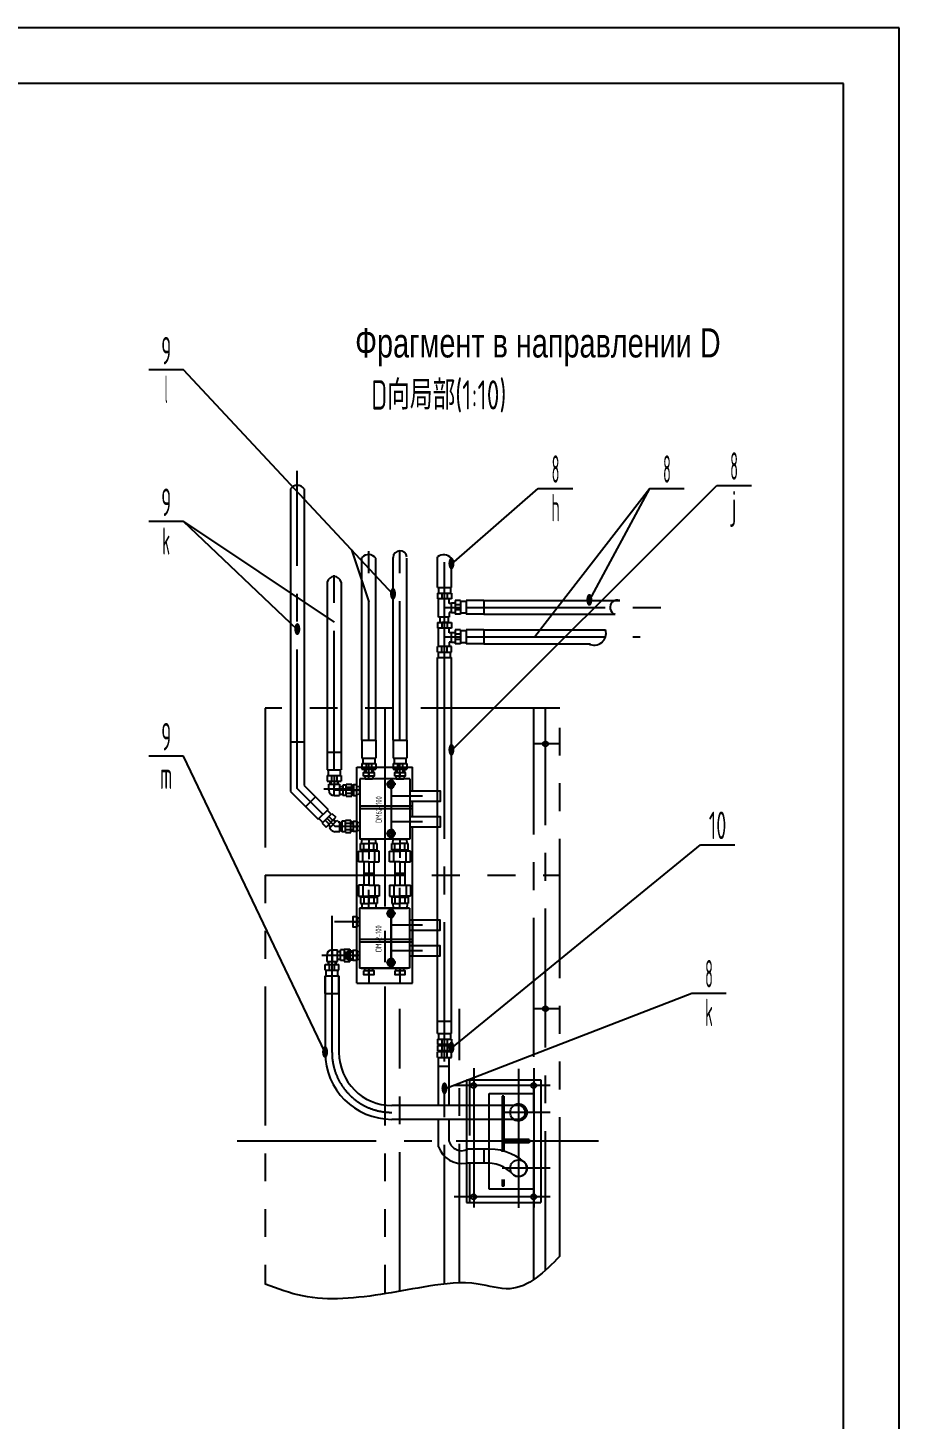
# Model space of a CAD drawing. Header units: millimetres. Extents: x -10 to 16810, y -10 to 11890.
# Drawn here: x 13666 to 16800, y 6879 to 11880 of the extents above; entities that cross this region are included whole.
import ezdxf
from ezdxf.enums import TextEntityAlignment as Align

# ---------------------------------------------------------------- set-up
doc = ezdxf.new("R2010")
doc.units = ezdxf.units.MM
doc.header["$LTSCALE"] = 400
for name, pattern in [('F', [0.75, 0.5, -0.25]), ('G', [2, 1.25, -0.25, 0.25, -0.25]), ('K', [2.5, 1.25, -0.25, 0.25, -0.25, 0.25, -0.25])]:
    doc.linetypes.add(name, pattern=pattern)
for name, color, linetype in [('01', 7, 'Continuous'), ('02', 1, 'Continuous'), ('04', 2, 'F'), ('05', 4, 'G'), ('07', 6, 'K'), ('11', 3, 'Continuous')]:
    doc.layers.add(name, color=color, linetype=linetype)
doc.styles.get("Standard").update_dxf_attribs({"font": 'isocp', "width": 0.707, "bigfont": 'intecad.shx'})

# ---------------------------------------------------------------- blocks, each defined once
blk = doc.blocks.new('*U27')
at = {"layer": '01'}
for p, q in [((0, 7.1), (-6.5, 3.4)), ((-6.5, 3.4), (-6.5, 0)), ((-6.5, -3.4), (-6.5, 0)), ((6.5, 3.4), (0, 7.1)), ((6.5, 0), (6.5, 3.4)), ((6.5, 0), (6.5, -3.4)), ((0, -7.1), (-6.5, -3.4)), ((6.5, -3.4), (0, -7.1))]:
    blk.add_line(p, q, dxfattribs=at)
at = {"layer": '05'}
for p, q in [((-8.2, 0), (9, 0)), ((0, 8.7), (0, -8.3))]:
    blk.add_line(p, q, dxfattribs=at)
blk = doc.blocks.new('*U28')
at = {"layer": '01'}
for p, q in [((0, 7.1), (-6.5, 3.4)), ((-6.5, 3.4), (-6.5, 0)), ((-6.5, -3.4), (-6.5, 0)), ((6.5, 3.4), (0, 7.1)), ((6.5, 0), (6.5, 3.4)), ((6.5, 0), (6.5, -3.4)), ((0, -7.1), (-6.5, -3.4)), ((6.5, -3.4), (0, -7.1))]:
    blk.add_line(p, q, dxfattribs=at)
at = {"layer": '05'}
for p, q in [((-8.2, 0), (9, 0)), ((0, 8.7), (0, -8.3))]:
    blk.add_line(p, q, dxfattribs=at)
blk = doc.blocks.new('*U80')
at = {"layer": '01'}
for points in [[(415, 292), (25, 292)], [(415, 5), (415, 292)]]:
    blk.add_lwpolyline(points, dxfattribs=at)
at = {"layer": '02'}
for points in [[(420, 297), (0, 297)], [(420, 0), (420, 297)]]:
    blk.add_lwpolyline(points, dxfattribs=at)

msp = doc.modelspace()

# ---------------------------------------------------------------- linework, layer by layer
for p, q in [((14876.2445, 9215.3665), (14876.2445, 9202.8778)), ((14908.2445, 9215.3665), (14908.2445, 9202.8778)), ((14988.2445, 9215.3665), (14988.2445, 9202.8778)), ((15020.2445, 9215.3665), (15020.2445, 9202.8778)), ((14831.2869, 9155.7012), (14836.7865, 9155.7012)), ((14842.4445, 9139.7012), (14815.1947, 9139.7012)), ((14831.2869, 9123.7012), (14836.7865, 9123.7012)), ((14842.4445, 9009.8266), (14815.1947, 9009.8266)), ((14827.9406, 9025.8266), (14836.7865, 9025.8266)), ((14827.9406, 8993.8266), (14836.7865, 8993.8266)), ((14910.2445, 8840.2197), (14874.2445, 8840.2197)), ((15022.2445, 8840.2197), (14986.2445, 8840.2197)), ((14841.8445, 8666.9433), (14814.5947, 8666.9433)), ((14806.1386, 8553.1578), (14806.1386, 8539.321)), ((14811.2857, 8557.0364), (14811.2857, 8535.4424)), ((14816.1017, 8562.2394), (14836.1865, 8562.2394)), ((14816.1017, 8562.2394), (14816.1017, 8530.2394)), ((14841.8445, 8546.2394), (14814.5947, 8546.2394)), ((14816.1017, 8530.2394), (14836.1865, 8530.2394))]:
    msp.add_line(p, q)
for points in [[(14873.2445, 9190.4247), (14873.2445, 9202.8778), (14911.2445, 9202.8778), (14911.2445, 9190.4247)], [(14873.2445, 9190.4247), (14873.2445, 9202.8778), (14911.2445, 9202.8778), (14911.2445, 9190.4247)], [(14985.2445, 9190.4247), (14985.2445, 9202.8778), (15023.2445, 9202.8778), (15023.2445, 9190.4247)], [(14985.2445, 9190.4247), (14985.2445, 9202.8778), (15023.2445, 9202.8778), (15023.2445, 9190.4247)], [(14849.2395, 9158.7012), (14836.7865, 9158.7012), (14836.7865, 9120.7012), (14849.2395, 9120.7012)], [(14849.2395, 8990.8266), (14836.7865, 8990.8266), (14836.7865, 9028.8266), (14849.2395, 9028.8266)], [(14848.6395, 8647.9433), (14836.1865, 8647.9433), (14836.1865, 8685.9433), (14848.6395, 8685.9433)], [(14848.6395, 8527.2394), (14836.1865, 8527.2394), (14836.1865, 8565.2394), (14848.6395, 8565.2394)], [(14873.2445, 8490.0147), (14873.2445, 8477.5617), (14911.2445, 8477.5617), (14911.2445, 8490.0147)], [(14873.2445, 8490.0147), (14873.2445, 8477.5617), (14911.2445, 8477.5617), (14911.2445, 8490.0147)], [(14985.2445, 8490.0147), (14985.2445, 8477.5617), (15023.2445, 8477.5617), (15023.2445, 8490.0147)], [(14985.2445, 8490.0147), (14985.2445, 8477.5617), (15023.2445, 8477.5617), (15023.2445, 8490.0147)]]:
    msp.add_lwpolyline(points, close=True)
at = {"layer": '01'}
for p, q in [((14609.9691, 10223.0346), (14609.9691, 9135.4427)), ((14659.9691, 10223.0346), (14659.9691, 9156.1534)), ((14867.2445, 9319.3665), (14867.2445, 9976.2267)), ((14917.2445, 9319.3665), (14917.2445, 9973.6458)), ((14979.2445, 9319.3665), (14979.2445, 9976.2267)), ((15029.2445, 9319.3665), (15029.2445, 9973.6458)), ((15139.2445, 9868.0791), (15139.2445, 9978.2867)), ((15189.2445, 9868.0791), (15189.2445, 9973.651)), ((14742.6869, 9888.0999), (14742.6869, 9212.7012)), ((14792.6869, 9888.0999), (14792.6869, 9212.7012)), ((15142.858, 9868.0791), (15142.858, 9848.0791)), ((15185.6311, 9868.0791), (15185.6311, 9848.0791)), ((15139.2445, 9848.0791), (15139.2445, 9828.0791)), ((15189.2445, 9828.0791), (15139.2445, 9828.0791)), ((15189.2445, 9828.0791), (15139.2445, 9828.0791)), ((15143.0364, 9762.2881), (15143.0364, 9828.0791)), ((15154.833, 9848.0791), (15154.833, 9828.0791)), ((15173.6561, 9848.0791), (15173.6561, 9828.0791)), ((15180.8387, 9811.3873), (15180.8387, 9828.0791)), ((15189.2445, 9811.3873), (15180.8387, 9811.3873)), ((15189.2445, 9848.0791), (15189.2445, 9828.0791)), ((15189.2445, 9776.7268), (15189.2445, 9812.872)), ((15189.2445, 9812.872), (15202.3499, 9812.872)), ((15222.3499, 9821.9105), (15202.3499, 9821.9105)), ((15222.3499, 9806.322), (15202.3499, 9806.322)), ((15242.3499, 9818.297), (15222.3499, 9818.297)), ((15306.3499, 9821.9105), (15242.3499, 9821.9105)), ((15306.3499, 9821.9105), (15306.3499, 9771.9105)), ((15306.3499, 9821.9105), (15795.172, 9821.9105)), ((15180.8387, 9762.2881), (15143.0364, 9762.2881)), ((15147.7621, 9762.2881), (15147.7621, 9742.2881)), ((15164.2445, 9796.9105), (15218.2445, 9796.9105)), ((15177.395, 9762.2881), (15177.395, 9742.2881)), ((15189.2445, 9778.1491), (15180.8387, 9778.1491)), ((15180.8387, 9778.1491), (15180.8387, 9762.2881)), ((15202.3499, 9776.7268), (15189.2445, 9776.7268)), ((15222.3499, 9787.4989), (15202.3499, 9787.4989)), ((15222.3499, 9771.9105), (15202.3499, 9771.9105)), ((15242.3499, 9775.5239), (15222.3499, 9775.5239)), ((15306.3499, 9771.9105), (15242.3499, 9771.9105)), ((15306.3499, 9771.9105), (15777.9929, 9771.9105)), ((15139.2445, 9742.2881), (15139.2445, 9722.2881)), ((15189.2445, 9722.2881), (15139.2445, 9722.2881)), ((15143.0364, 9656.497), (15143.0364, 9722.2881)), ((15154.833, 9742.2881), (15154.833, 9722.2881)), ((15173.6561, 9742.2881), (15154.833, 9742.2881)), ((15173.6561, 9742.2881), (15173.6561, 9722.2881)), ((15180.8387, 9705.5963), (15180.8387, 9722.2881)), ((15189.2445, 9705.5963), (15180.8387, 9705.5963)), ((15189.2445, 9742.2881), (15189.2445, 9722.2881)), ((15189.2445, 9670.9357), (15189.2445, 9707.081)), ((15189.2445, 9707.081), (15202.3499, 9707.081)), ((15222.3499, 9716.1194), (15202.3499, 9716.1194)), ((15242.3499, 9712.5059), (15222.3499, 9712.5059)), ((15306.3499, 9716.1194), (15242.3499, 9716.1194)), ((15306.3499, 9716.1194), (15306.3499, 9666.1194)), ((15306.3499, 9716.1194), (15743.6348, 9716.1194)), ((15139.2445, 9636.497), (15139.2445, 9656.497)), ((15189.2445, 9656.497), (15139.2445, 9656.497)), ((15154.833, 9636.497), (15154.833, 9656.497)), ((15164.2445, 9691.1194), (15218.2445, 9691.1194)), ((15173.6561, 9636.497), (15173.6561, 9656.497)), ((15189.2445, 9672.358), (15180.8387, 9672.358)), ((15180.8387, 9672.358), (15180.8387, 9656.497)), ((15202.3499, 9670.9357), (15189.2445, 9670.9357)), ((15189.2445, 9636.497), (15189.2445, 9656.497)), ((15222.3499, 9700.531), (15202.3499, 9700.531)), ((15222.3499, 9681.7079), (15202.3499, 9681.7079)), ((15222.3499, 9666.1194), (15202.3499, 9666.1194)), ((15242.3499, 9669.7329), (15222.3499, 9669.7329)), ((15306.3499, 9666.1194), (15242.3499, 9666.1194)), ((15306.3499, 9666.1194), (15689.2344, 9666.1194)), ((15139.2445, 9459.8795), (15139.2445, 9616.497)), ((15142.858, 9616.497), (15142.858, 9636.497)), ((15185.6311, 9616.497), (15185.6311, 9636.497)), ((15189.2445, 9459.8795), (15189.2445, 9616.497)), ((15139.2445, 8265.4469), (15139.2445, 9459.8795)), ((15189.2445, 8265.4469), (15189.2445, 9459.8795)), ((14659.9691, 9312.2879), (14609.9691, 9312.2879)), ((14867.2445, 9319.3665), (14867.2445, 9255.3665)), ((14867.2445, 9319.3665), (14917.2445, 9319.3665)), ((14917.2445, 9319.3665), (14917.2445, 9255.3665)), ((14979.2445, 9319.3665), (14979.2445, 9255.3665)), ((14979.2445, 9319.3665), (15029.2445, 9319.3665)), ((15029.2445, 9319.3665), (15029.2445, 9255.3665)), ((14742.6869, 9276.7012), (14792.6869, 9276.7012)), ((14870.858, 9255.3665), (14870.858, 9235.3665)), ((14913.6311, 9255.3665), (14913.6311, 9235.3665)), ((14982.858, 9255.3665), (14982.858, 9235.3665)), ((15025.6311, 9255.3665), (15025.6311, 9235.3665)), ((14746.3003, 9212.7012), (14746.3003, 9192.7012)), ((14789.0734, 9212.7012), (14789.0734, 9192.7012)), ((14849.4445, 8446.2197), (14849.4445, 9222.2197)), ((14849.4445, 9222.2197), (15049.4445, 9222.2197)), ((14867.2445, 9235.3665), (14867.2445, 9215.3665)), ((14882.833, 9235.3665), (14882.833, 9215.3665)), ((14892.2445, 9202.8778), (14892.2445, 9190.4247)), ((14892.2445, 9202.8778), (14892.2445, 9190.4247)), ((14901.6561, 9235.3665), (14901.6561, 9215.3665)), ((14917.2445, 9235.3665), (14917.2445, 9215.3665)), ((14979.2445, 9235.3665), (14979.2445, 9215.3665)), ((14994.833, 9235.3665), (14994.833, 9215.3665)), ((15004.2445, 9202.8778), (15004.2445, 9190.4247)), ((15004.2445, 9202.8778), (15004.2445, 9190.4247)), ((15013.6561, 9235.3665), (15013.6561, 9215.3665)), ((15029.2445, 9235.3665), (15029.2445, 9215.3665)), ((15049.4445, 9136.2982), (15049.4445, 9222.2197)), ((14659.9691, 9156.1534), (14745.4847, 9070.6378)), ((14742.6869, 9192.7012), (14742.6869, 9172.7012)), ((14748.4388, 9139.7012), (14748.4388, 9161.7012)), ((14748.4388, 9161.7012), (14786.9349, 9161.7012)), ((14753.6869, 9161.7012), (14753.6869, 9172.7012)), ((14753.6869, 9161.7012), (14753.6869, 9172.7012)), ((14758.2753, 9192.7012), (14758.2753, 9172.7012)), ((14777.0984, 9192.7012), (14777.0984, 9172.7012)), ((14781.6869, 9161.7012), (14781.6869, 9172.7012)), ((14781.6869, 9161.7012), (14781.6869, 9172.7012)), ((14786.9349, 9161.7012), (14786.9349, 9120.4532)), ((14786.9349, 9153.3117), (14798.2299, 9153.3117)), ((14792.6869, 9192.7012), (14792.6869, 9172.7012)), ((14798.2299, 9157.7777), (14798.2299, 9120.4532)), ((14811.2869, 9157.7777), (14798.2299, 9157.7777)), ((14849.2395, 9154.6943), (14859.4445, 9153.1757)), ((14859.4445, 9180.2197), (14859.4445, 8964.2197)), ((15039.4445, 9180.2197), (14859.4445, 9180.2197)), ((14859.4445, 9153.1757), (14859.4445, 9126.2268)), ((14859.4445, 9126.2268), (14859.4445, 9153.1757)), ((14877.2515, 9190.4247), (14878.7701, 9180.2197)), ((14877.2515, 9190.4247), (14878.7701, 9180.2197)), ((14878.7701, 9180.2197), (14905.719, 9180.2197)), ((14878.7701, 9180.2197), (14905.719, 9180.2197)), ((14907.2376, 9190.4247), (14905.719, 9180.2197)), ((14907.2376, 9190.4247), (14905.719, 9180.2197)), ((14989.2515, 9190.4247), (14990.7701, 9180.2197)), ((14989.2515, 9190.4247), (14990.7701, 9180.2197)), ((14990.7701, 9180.2197), (15017.719, 9180.2197)), ((14990.7701, 9180.2197), (15017.719, 9180.2197)), ((15019.2376, 9190.4247), (15017.719, 9180.2197)), ((15019.2376, 9190.4247), (15017.719, 9180.2197)), ((15039.4445, 9180.2197), (15039.4445, 8964.2197)), ((14609.9691, 9135.4427), (14710.1294, 9035.2825)), ((14664.8745, 9080.5373), (14700.2299, 9115.8927)), ((14767.6869, 9120.4532), (14786.9349, 9120.4532)), ((14859.4445, 9139.7012), (14769.3667, 9139.7012)), ((14786.9349, 9126.0908), (14798.2299, 9126.0908)), ((14811.2869, 9120.4532), (14798.2299, 9120.4532)), ((14836.7865, 9139.7012), (14849.2395, 9139.7012)), ((14849.2395, 9124.7082), (14859.4445, 9126.2268)), ((14742.9296, 9068.0827), (14757.0717, 9053.9406)), ((14759.6268, 9056.4957), (14773.769, 9042.3536)), ((15049.4445, 9044.2982), (15049.4445, 9100.1413)), ((14712.6845, 9037.8376), (14726.8266, 9023.6955)), ((14724.2715, 9021.1403), (14738.4136, 9006.9982)), ((14735.2942, 9032.1631), (14749.4364, 9018.0209)), ((14741.2421, 9039.5251), (14770.9406, 9009.8266)), ((14753.97, 9006.9982), (14746.1918, 9014.7764)), ((14753.97, 9006.9982), (14746.1918, 9014.7764)), ((14748.6041, 9045.473), (14762.7463, 9031.3308)), ((14750.2591, 9003.2873), (14777.4799, 9030.5081)), ((14757.3301, 8996.2162), (14750.2591, 9003.2873)), ((14773.769, 9026.7972), (14765.9908, 9034.5754)), ((14773.769, 9026.7972), (14765.9908, 9034.5754)), ((14859.4445, 9009.8266), (14769.3667, 9009.8266)), ((14779.5992, 9028.3888), (14777.4799, 9030.5081)), ((14787.5005, 9025.4599), (14786.6703, 9025.4599)), ((14787.5005, 8990.5786), (14787.5005, 9025.4599)), ((14787.5005, 9023.4371), (14794.8836, 9023.4371)), ((14789.7173, 8996.2162), (14789.7173, 9023.4371)), ((14794.8836, 9027.9031), (14794.8836, 8990.5786)), ((14807.9406, 9027.9031), (14794.8836, 9027.9031)), ((14836.7865, 9009.8266), (14849.2395, 9009.8266)), ((14849.2395, 9024.8197), (14859.4445, 9023.3011)), ((14859.4445, 8996.3522), (14859.4445, 9023.3011)), ((15049.4445, 8446.2197), (15049.4445, 9008.1413)), ((14787.5005, 8990.5786), (14770.9406, 8990.5786)), ((14787.5005, 8996.2162), (14794.8836, 8996.2162)), ((14807.9406, 8990.5786), (14794.8836, 8990.5786)), ((14849.2395, 8994.8336), (14859.4445, 8996.3522)), ((15039.4445, 8964.2197), (14859.4445, 8964.2197)), ((14866.3318, 8948.2197), (14867.913, 8964.2197)), ((14867.913, 8964.2197), (14916.5761, 8964.2197)), ((14892.2445, 8964.2197), (14892.2445, 8907.5561)), ((14892.2445, 8964.2197), (14892.2445, 8891.6635)), ((14918.1573, 8948.2197), (14916.5761, 8964.2197)), ((14978.3318, 8948.2197), (14979.913, 8964.2197)), ((14979.913, 8964.2197), (15028.5761, 8964.2197)), ((15004.2445, 8964.2197), (15004.2445, 8896.2088)), ((15004.2445, 8964.2197), (15004.2445, 8921.5708)), ((15030.1573, 8948.2197), (15028.5761, 8964.2197)), ((14854.9545, 8921.1751), (14892.2445, 8921.1751)), ((14854.9545, 8882.2197), (14854.9545, 8921.1751)), ((14862.6845, 8925.3738), (14862.6845, 8948.2197)), ((14862.6845, 8948.2197), (14892.2445, 8948.2197)), ((14892.2445, 8925.3738), (14862.6845, 8925.3738)), ((14865.3599, 8925.3738), (14865.3599, 8921.1751)), ((14870.2445, 8882.2197), (14870.2445, 8921.1751)), ((14874.2445, 8925.3738), (14874.2445, 8948.2197)), ((14921.8045, 8948.2197), (14892.2445, 8948.2197)), ((14892.2445, 8925.3738), (14921.8045, 8925.3738)), ((14929.5345, 8921.1751), (14892.2445, 8921.1751)), ((14910.2445, 8925.3738), (14910.2445, 8948.2197)), ((14914.2445, 8882.2197), (14914.2445, 8921.1751)), ((14918.3958, 8925.3738), (14918.3958, 8921.1751)), ((14921.8045, 8925.3738), (14921.8045, 8948.2197)), ((14929.5345, 8882.2197), (14929.5345, 8921.1751)), ((14966.9545, 8921.1751), (15004.2445, 8921.1751)), ((14966.9545, 8882.2197), (14966.9545, 8921.1751)), ((14974.6845, 8948.2197), (15004.2445, 8948.2197)), ((14974.6845, 8925.3738), (14974.6845, 8948.2197)), ((15004.2445, 8925.3738), (14974.6845, 8925.3738)), ((14977.3599, 8925.3738), (14977.3599, 8921.1751)), ((14982.2445, 8882.2197), (14982.2445, 8921.1751)), ((14986.2445, 8925.3738), (14986.2445, 8948.2197)), ((15033.8045, 8948.2197), (15004.2445, 8948.2197)), ((15004.2445, 8925.3738), (15033.8045, 8925.3738)), ((15041.5345, 8921.1751), (15004.2445, 8921.1751)), ((15022.2445, 8925.3738), (15022.2445, 8948.2197)), ((15026.2445, 8882.2197), (15026.2445, 8921.1751)), ((15030.3958, 8925.3738), (15030.3958, 8921.1751)), ((15033.8045, 8925.3738), (15033.8045, 8948.2197)), ((15041.5345, 8882.2197), (15041.5345, 8921.1751)), ((14892.2445, 8882.2197), (14854.9545, 8882.2197)), ((14874.2445, 8882.2197), (14874.2445, 8798.2197)), ((14892.2445, 8882.2197), (14929.5345, 8882.2197)), ((14910.2445, 8882.2197), (14910.2445, 8798.2197)), ((15004.2445, 8882.2197), (14966.9545, 8882.2197)), ((14986.2445, 8882.2197), (14986.2445, 8798.2197)), ((15004.2445, 8882.2197), (15041.5345, 8882.2197)), ((15022.2445, 8882.2197), (15022.2445, 8798.2197)), ((14892.2445, 8798.2197), (14854.9545, 8798.2197)), ((14854.9545, 8798.2197), (14854.9545, 8759.2644)), ((14854.9545, 8759.2644), (14892.2445, 8759.2644)), ((14862.6845, 8755.0657), (14862.6845, 8732.2197)), ((14892.2445, 8755.0657), (14862.6845, 8755.0657)), ((14865.3599, 8755.0657), (14865.3599, 8759.2644)), ((14870.2445, 8798.2197), (14870.2445, 8759.2644)), ((14874.2445, 8755.0657), (14874.2445, 8732.2197)), ((14891.6445, 8716.2197), (14891.6445, 8782.2007)), ((14892.2445, 8798.2197), (14929.5345, 8798.2197)), ((14892.2445, 8716.2197), (14892.2445, 8772.8834)), ((14929.5345, 8759.2644), (14892.2445, 8759.2644)), ((14892.2445, 8755.0657), (14921.8045, 8755.0657)), ((14910.2445, 8755.0657), (14910.2445, 8732.2197)), ((14914.2445, 8798.2197), (14914.2445, 8759.2644)), ((14918.3958, 8755.0657), (14918.3958, 8759.2644)), ((14921.8045, 8755.0657), (14921.8045, 8732.2197)), ((14929.5345, 8798.2197), (14929.5345, 8759.2644)), ((14966.9545, 8798.2197), (15041.5345, 8798.2197)), ((14966.9545, 8798.2197), (14966.9545, 8759.2644)), ((14966.9545, 8759.2644), (15004.2445, 8759.2644)), ((15004.2445, 8755.0657), (14974.6845, 8755.0657)), ((14974.6845, 8755.0657), (14974.6845, 8732.2197)), ((14977.3599, 8755.0657), (14977.3599, 8759.2644)), ((14982.2445, 8798.2197), (14982.2445, 8759.2644)), ((14986.2445, 8755.0657), (14986.2445, 8732.2197)), ((15003.6445, 8716.2197), (15003.6445, 8789.0187)), ((15041.5345, 8759.2644), (15004.2445, 8759.2644)), ((15004.2445, 8755.0657), (15033.8045, 8755.0657)), ((15022.2445, 8755.0657), (15022.2445, 8732.2197)), ((15026.2445, 8798.2197), (15026.2445, 8759.2644)), ((15030.3958, 8755.0657), (15030.3958, 8759.2644)), ((15033.8045, 8755.0657), (15033.8045, 8732.2197)), ((15041.5345, 8798.2197), (15041.5345, 8759.2644)), ((14858.8445, 8716.2197), (14858.8445, 8500.2197)), ((15038.8445, 8716.2197), (14858.8445, 8716.2197)), ((14862.6845, 8732.2197), (14892.2445, 8732.2197)), ((14865.8445, 8716.2197), (15031.8445, 8716.2197)), ((14866.3318, 8732.2197), (14867.913, 8716.2197)), ((14867.913, 8716.2197), (14916.5761, 8716.2197)), ((14921.8045, 8732.2197), (14892.2445, 8732.2197)), ((14918.1573, 8732.2197), (14916.5761, 8716.2197)), ((14974.6845, 8732.2197), (15004.2445, 8732.2197)), ((14978.3318, 8732.2197), (14979.913, 8716.2197)), ((14979.913, 8716.2197), (15028.5761, 8716.2197)), ((15033.8045, 8732.2197), (15004.2445, 8732.2197)), ((15030.1573, 8732.2197), (15028.5761, 8716.2197)), ((15038.8445, 8716.2197), (15038.8445, 8500.2197)), ((14858.8445, 8666.9433), (14768.7667, 8666.9433)), ((14836.1865, 8666.9433), (14848.6395, 8666.9433)), ((14848.6395, 8681.9363), (14858.8445, 8680.4177)), ((14848.6395, 8651.9502), (14858.8445, 8653.4688)), ((14858.8445, 8653.4688), (14858.8445, 8680.4177)), ((15049.4445, 8672.2982), (15049.4445, 8544.1413)), ((15049.4445, 8580.2982), (15049.4445, 8636.1413)), ((14759.8057, 8565.4874), (14779.0537, 8565.4874)), ((14779.0537, 8524.2394), (14779.0537, 8565.4874)), ((14779.0537, 8559.8498), (14790.3488, 8559.8498)), ((14803.4057, 8565.4874), (14790.3488, 8565.4874)), ((14790.3488, 8528.1629), (14790.3488, 8565.4874)), ((14811.2857, 8557.0364), (14806.1386, 8553.1578)), ((14848.6395, 8561.2324), (14858.8445, 8559.7139)), ((14858.8445, 8532.7649), (14858.8445, 8559.7139)), ((14734.8057, 8493.1597), (14734.8057, 8513.1597)), ((14740.5576, 8546.2394), (14740.5576, 8524.2394)), ((14740.5576, 8524.2394), (14779.0537, 8524.2394)), ((14745.8057, 8524.2394), (14745.8057, 8513.1597)), ((14745.8057, 8524.2394), (14745.8057, 8513.1597)), ((14750.3941, 8493.1597), (14750.3941, 8513.1597)), ((14858.8445, 8546.2394), (14768.7667, 8546.2394)), ((14769.2172, 8493.1597), (14769.2172, 8513.1597)), ((14773.8057, 8524.2394), (14773.8057, 8513.1597)), ((14773.8057, 8524.2394), (14773.8057, 8513.1597)), ((14779.0537, 8532.629), (14790.3488, 8532.629)), ((14784.8057, 8493.1597), (14784.8057, 8513.1597)), ((14803.4057, 8528.1629), (14790.3488, 8528.1629)), ((14811.2857, 8535.4424), (14806.1386, 8539.321)), ((14836.1865, 8546.2394), (14848.6395, 8546.2394)), ((14848.6395, 8531.2463), (14858.8445, 8532.7649)), ((14734.8057, 8409.1597), (14734.8057, 8473.1597)), ((14734.8057, 8473.1597), (14734.8057, 8196.7778)), ((14738.4192, 8473.1597), (14738.4192, 8493.1597)), ((14781.1922, 8473.1597), (14781.1922, 8493.1597)), ((14784.8057, 8409.1597), (14784.8057, 8473.1597)), ((14784.8057, 8473.1597), (14784.8057, 8196.7778)), ((15038.8445, 8500.2197), (14858.8445, 8500.2197)), ((15031.2445, 8500.2197), (14865.2445, 8500.2197)), ((14865.2445, 8500.2197), (15031.2445, 8500.2197)), ((14877.2515, 8490.0147), (14878.7701, 8500.2197)), ((14877.2515, 8490.0147), (14878.7701, 8500.2197)), ((14878.7701, 8500.2197), (14905.719, 8500.2197)), ((14878.7701, 8500.2197), (14905.719, 8500.2197)), ((14892.2445, 8477.5617), (14892.2445, 8490.0147)), ((14892.2445, 8477.5617), (14892.2445, 8490.0147)), ((14907.2376, 8490.0147), (14905.719, 8500.2197)), ((14907.2376, 8490.0147), (14905.719, 8500.2197)), ((14989.2515, 8490.0147), (14990.7701, 8500.2197)), ((14989.2515, 8490.0147), (14990.7701, 8500.2197)), ((14990.7701, 8500.2197), (15017.719, 8500.2197)), ((14990.7701, 8500.2197), (15017.719, 8500.2197)), ((15004.2445, 8477.5617), (15004.2445, 8490.0147)), ((15004.2445, 8477.5617), (15004.2445, 8490.0147)), ((15019.2376, 8490.0147), (15017.719, 8500.2197)), ((15019.2376, 8490.0147), (15017.719, 8500.2197)), ((14734.8057, 8409.1597), (14784.8057, 8409.1597)), ((14849.4445, 8446.2197), (15049.4445, 8446.2197)), ((15189.2445, 8308.9072), (15139.2445, 8308.9072)), ((15142.858, 8265.4469), (15142.858, 8245.4469)), ((15185.6311, 8265.4469), (15185.6311, 8245.4469)), ((15139.2445, 8245.4469), (15139.2445, 8225.4469)), ((15189.2445, 8225.4469), (15139.2445, 8225.4469)), ((15139.2445, 8222.6352), (15139.2445, 8202.6352)), ((15189.2445, 8202.6352), (15139.2445, 8202.6352)), ((15143.0364, 8222.6352), (15143.0364, 8225.4469)), ((15143.0364, 8199.4784), (15143.0364, 8202.2901)), ((15154.833, 8245.4469), (15154.833, 8225.4469)), ((15154.833, 8222.6352), (15154.833, 8202.6352)), ((15173.6561, 8245.4469), (15173.6561, 8225.4469)), ((15173.6561, 8222.6352), (15173.6561, 8202.6352)), ((15180.8387, 8222.6352), (15180.8387, 8225.4469)), ((15180.8387, 8199.4784), (15180.8387, 8202.2901)), ((15189.2445, 8245.4469), (15189.2445, 8225.4469)), ((15189.2445, 8222.6352), (15189.2445, 8202.6352)), ((15139.2445, 8179.4784), (15139.2445, 8199.4784)), ((15189.2445, 8199.4784), (15139.2445, 8199.4784)), ((15142.858, 8159.4784), (15142.858, 8179.4784)), ((15143.0364, 8006.7778), (15143.0364, 8179.4784)), ((15154.833, 8179.4784), (15154.833, 8199.4784)), ((15173.6561, 8179.4784), (15173.6561, 8199.4784)), ((15180.8387, 8006.7778), (15180.8387, 8179.4784)), ((15189.2445, 8179.4784), (15189.2445, 8199.4784)), ((15180.8387, 8146.1381), (15143.0364, 8146.1381)), ((15243.4445, 8098.2197), (15243.4445, 7658.2197)), ((15243.4445, 8098.2197), (15511.4445, 8098.2197)), ((15511.4445, 8098.2197), (15511.4445, 7658.2197)), ((15430.8658, 8006.7778), (14974.8057, 8006.7778)), ((15430.8658, 7956.7778), (14974.8057, 7956.7778)), ((15143.0364, 7858.158), (15143.0364, 7956.7778)), ((15180.8387, 7878.3865), (15180.8387, 7956.7778)), ((15306.3499, 7849.2861), (15242.3499, 7849.2861)), ((15306.3499, 7849.2861), (15306.3499, 7799.2861)), ((15306.3499, 7799.2861), (15242.3499, 7799.2861)), ((15243.4445, 7658.2197), (15511.4445, 7658.2197))]:
    msp.add_line(p, q, dxfattribs=at)
at = {"layer": '01', "color": 7, "linetype": 'Continuous'}
for p, q in [((15139.2445, 9868.0791), (15189.2445, 9868.0791)), ((15139.2445, 9848.0791), (15189.2445, 9848.0791)), ((15202.3499, 9821.9105), (15202.3499, 9771.9105)), ((15222.3499, 9821.9105), (15222.3499, 9771.9105)), ((15242.3499, 9821.9105), (15242.3499, 9771.9105)), ((15139.2445, 9742.2881), (15189.2445, 9742.2881)), ((15202.3499, 9716.1194), (15202.3499, 9666.1194)), ((15222.3499, 9716.1194), (15222.3499, 9666.1194)), ((15242.3499, 9716.1194), (15242.3499, 9666.1194)), ((15139.2445, 9636.497), (15189.2445, 9636.497)), ((15139.2445, 9616.497), (15189.2445, 9616.497)), ((14867.2445, 9255.3665), (14917.2445, 9255.3665)), ((14979.2445, 9255.3665), (15029.2445, 9255.3665)), ((14742.6869, 9212.7012), (14792.6869, 9212.7012)), ((14867.2445, 9235.3665), (14917.2445, 9235.3665)), ((14867.2445, 9215.3665), (14917.2445, 9215.3665)), ((14979.2445, 9235.3665), (15029.2445, 9235.3665)), ((14979.2445, 9215.3665), (15029.2445, 9215.3665)), ((14742.6869, 9192.7012), (14792.6869, 9192.7012)), ((14742.6869, 9172.7012), (14792.6869, 9172.7012)), ((14811.2869, 9117.7619), (14811.2869, 9161.6405)), ((14811.2869, 9161.6405), (14831.2869, 9161.6405)), ((14831.2869, 9117.7619), (14831.2869, 9161.6405)), ((14811.2869, 9150.6709), (14831.2869, 9150.6709)), ((14811.2869, 9128.7316), (14831.2869, 9128.7316)), ((14811.2869, 9117.7619), (14831.2869, 9117.7619)), ((14710.1294, 9035.2825), (14745.4847, 9070.6378)), ((14724.2715, 9021.1403), (14759.6268, 9056.4957)), ((14738.4136, 9006.9982), (14773.769, 9042.3536)), ((14807.9406, 8987.8873), (14807.9406, 9031.7659)), ((14807.9406, 9031.7659), (14827.9406, 9031.7659)), ((14807.9406, 9020.7963), (14827.9406, 9020.7963)), ((14827.9406, 8987.8873), (14827.9406, 9031.7659)), ((14807.9406, 8998.857), (14827.9406, 8998.857)), ((14807.9406, 8987.8873), (14827.9406, 8987.8873)), ((14803.4057, 8568.1787), (14803.4057, 8524.3001)), ((14803.4057, 8568.1787), (14823.4057, 8568.1787)), ((14803.4057, 8557.209), (14823.4057, 8557.209)), ((14811.2857, 8557.0364), (14816.1017, 8557.0364)), ((14811.2857, 8557.0364), (14816.1017, 8557.0364)), ((14823.4057, 8568.1787), (14823.4057, 8524.3001)), ((14734.8057, 8513.1597), (14784.8057, 8513.1597)), ((14803.4057, 8535.2697), (14823.4057, 8535.2697)), ((14803.4057, 8524.3001), (14823.4057, 8524.3001)), ((14811.2857, 8535.4424), (14816.1017, 8535.4424)), ((14734.8057, 8493.1597), (14784.8057, 8493.1597)), ((14734.8057, 8473.1597), (14784.8057, 8473.1597)), ((15139.2445, 8265.4469), (15189.2445, 8265.4469)), ((15139.2445, 8245.4469), (15189.2445, 8245.4469)), ((15139.2445, 8222.6352), (15189.2445, 8222.6352)), ((15139.2445, 8179.4784), (15189.2445, 8179.4784))]:
    msp.add_line(p, q, dxfattribs=at)
at = {"layer": '01'}
for points in [[(15039.4445, 9136.2982), (15039.4445, 9100.1413), (15149.4445, 9100.1413), (15149.4445, 9136.2982)], [(15039.4445, 9044.2982), (15039.4445, 9008.1413), (15149.4445, 9008.1413), (15149.4445, 9044.2982)], [(15038.8445, 8672.2982), (15038.8445, 8636.1413), (15148.8445, 8636.1413), (15148.8445, 8672.2982)], [(15038.8445, 8580.2982), (15038.8445, 8544.1413), (15148.8445, 8544.1413), (15148.8445, 8580.2982)]]:
    msp.add_lwpolyline(points, close=True, dxfattribs=at)
for centre, radius in [((14972.2445, 9160.2197), 8.6), ((14972.2445, 9160.2197), 8.6), ((14972.2445, 8984.2197), 8.6), ((14972.6091, 8983.4955), 8.6), ((14972.6091, 8983.4955), 8.6), ((14971.6445, 8696.2197), 8.6), ((14972.2445, 8696.2197), 8.6), ((14972.2445, 8696.2197), 8.6), ((14971.6445, 8520.2197), 8.6), ((14972.2445, 8520.2197), 8.6), ((14972.6091, 8519.4955), 8.6), ((14972.6091, 8519.4955), 8.6), ((15269.4445, 8078.2197), 9), ((15485.4445, 8078.2197), 9), ((15430.8658, 7981.7778), 30), ((15430.8658, 7781.2197), 30), ((15269.4445, 7678.2197), 9), ((15485.4445, 7678.2197), 9)]:
    msp.add_circle(centre, radius, dxfattribs=at)
for centre, radius, start, end in [((14767.6869, 9139.7012), 19.248, 180, 270), ((14786.6703, 9035.4599), 10, 225, 270), ((14770.9406, 9009.8266), 19.248, 225, 270), ((14759.8057, 8546.2394), 19.248, 90, 180), ((14974.8057, 8196.7778), 240, 180, 270), ((14974.8057, 8196.7778), 190, 180, 270), ((15430.8658, 7981.7778), 30, 236.4426902, 123.5573098), ((15430.8658, 7981.7778), 25, 270, 90), ((15227.1924, 7886.9202), 88.9353, 198.8690108, 279.8130314), ((15225.6319, 7890.4169), 46.3806, 195.0334858, 297.5249055), ((15324.1757, 7655.3498), 194.7538, 48.4810608, 95.2516086), ((15430.8658, 7781.2197), 30, 216.3316652, 57.7484557), ((15316.0057, 7667.9204), 131.7201, 42.7292806, 94.2038492)]:
    msp.add_arc(centre, radius, start, end, dxfattribs=at)
at = {"layer": '02'}
for p, q in [((14225.2594, 10650.2692), (14101.2594, 10650.2692)), ((14979.2445, 9843.6293), (14225.2594, 10650.2692)), ((15189.2445, 9282.9723), (16144.1601, 10235.2359)), ((15189.2445, 9952.5796), (15501.876, 10224.5691)), ((15902.5299, 10224.5691), (15489.116, 9691.1194)), ((15501.876, 10224.5691), (15625.876, 10224.5691)), ((15685.4898, 9821.9105), (15902.5299, 10224.5691)), ((15902.5299, 10224.5691), (16026.5299, 10224.5691)), ((16144.1601, 10235.2359), (16268.1601, 10235.2359)), ((14225.2594, 10105.2264), (14101.2594, 10105.2264)), ((14634.9691, 9716.8971), (14225.2594, 10105.2264)), ((14225.2594, 10105.2264), (14767.6869, 9743.8262)), ((14829.4059, 10003.9319), (14892.2445, 9817.4209)), ((14225.2594, 9262.5963), (14101.2594, 9262.5963)), ((14734.8057, 8196.7778), (14225.2594, 9262.5963)), ((14755.6869, 9172.7012), (14755.6869, 9161.7012)), ((14779.6869, 9172.7012), (14779.6869, 9161.7012)), ((14747.606, 9016.1906), (14755.3842, 9008.4124)), ((14764.5766, 9033.1612), (14772.3548, 9025.383)), ((15189.2445, 8212.6352), (16084.834, 8944.0025)), ((16084.834, 8944.0025), (16208.834, 8944.0025)), ((14747.8057, 8513.1597), (14747.8057, 8524.2394)), ((14771.8057, 8513.1597), (14771.8057, 8524.2394)), ((15164.2445, 8066.307), (16053.8706, 8410.8298)), ((16053.8706, 8410.8298), (16177.8706, 8410.8298))]:
    msp.add_line(p, q, dxfattribs=at)
at = {"layer": '02', "color": 1, "linetype": 'Continuous'}
for p, q in [((14881.4475, 9215.3665), (14881.4475, 9202.8778)), ((14903.0416, 9215.3665), (14903.0416, 9202.8778)), ((14993.4475, 9215.3665), (14993.4475, 9202.8778)), ((15015.0416, 9215.3665), (15015.0416, 9202.8778)), ((14831.2869, 9150.4983), (14836.7865, 9150.4983)), ((14831.2869, 9128.9042), (14836.7865, 9128.9042)), ((14827.9406, 9020.6237), (14836.7865, 9020.6237)), ((14827.9406, 8999.0296), (14836.7865, 8999.0296)), ((14816.1017, 8557.0364), (14836.1865, 8557.0364)), ((14816.1017, 8535.4424), (14836.1865, 8535.4424))]:
    msp.add_line(p, q, dxfattribs=at)
at = {"layer": '02'}
for centre, radius, start, end in [((14634.9691, 10203.459), 31.7522, 38.0617574, 141.9382426), ((14891.1493, 9953.7168), 32.8349, 37.3690736, 136.7213818), ((15004.3331, 9975.1076), 25.1135, 7.2725002, 177.4461302), ((15161.7944, 9949.5414), 36.5348, 41.2930189, 128.1130476), ((14767.6869, 9881.8428), 25.7711, 14.0514323, 165.9485677), ((15786.2126, 9797.0375), 26.4373, 70.1906069, 251.8858152), ((15702.8917, 9703.6194), 42.6175, 241.6327049, 17.0560238)]:
    msp.add_arc(centre, radius, start, end, dxfattribs=at)
msp.add_spline([(15579.4445, 7464.4914), (15399.9572, 7348.0804), (15285.0815, 7364.9025), (15107.3341, 7356.9371), (14798.1843, 7312.7734), (14654.1037, 7321.8096), (14519.4445, 7364.5283)], degree=3, dxfattribs=at)
at = {"layer": '04', "color": 2, "linetype": 'F'}
for p, q in [((15049.4445, 9082.2197), (14859.4445, 9082.2197)), ((15049.4445, 9072.2197), (14859.4445, 9072.2197)), ((15049.4445, 8603.3615), (14859.4445, 8603.3615)), ((15049.4445, 8593.3615), (14859.4445, 8593.3615)), ((15254.9298, 8098.2197), (15254.9298, 7658.2197)), ((15371.4445, 8040.2197), (15371.4445, 7716.2197)), ((15377.4445, 8040.2197), (15371.4445, 8040.2197)), ((15377.4445, 8040.2197), (15377.4445, 7716.2197)), ((15469.4445, 7884.2197), (15377.4445, 7884.2197)), ((15469.4445, 7872.2197), (15377.4445, 7872.2197)), ((15469.4445, 7884.2197), (15469.4445, 7872.2197)), ((15377.4445, 7716.2197), (15371.4445, 7716.2197))]:
    msp.add_line(p, q, dxfattribs=at)
at = {"layer": '05'}
for p, q in [((14634.9691, 9145.7981), (14634.9691, 10287.9962)), ((14767.6869, 9212.7012), (14767.6869, 9953.0615)), ((15242.3499, 9796.9105), (16032.9767, 9796.9105)), ((15242.3499, 9691.1194), (15868.0921, 9691.1194)), ((14727.807, 9052.9602), (14634.9691, 9145.7981)), ((14892.2445, 8757.1691), (14892.2445, 8730.1164)), ((15004.2445, 8757.1691), (15004.2445, 8730.1164))]:
    msp.add_line(p, q, dxfattribs=at)
at = {"layer": '05', "color": 4, "linetype": 'G'}
for p, q in [((14892.2445, 9319.3665), (14892.2445, 9998.5442)), ((15004.2445, 9319.3665), (15004.2445, 9998.5442)), ((15164.2445, 9459.8795), (15164.2445, 9985.9939)), ((15164.2445, 7365.0528), (15164.2445, 9459.8795)), ((15485.4445, 7380.9394), (15485.4445, 9434.2197)), ((15527.4445, 7414.4149), (15527.4445, 9434.2197)), ((15579.4445, 9306.2197), (15485.4445, 9306.2197)), ((14892.2445, 9180.2197), (14892.2445, 9235.5522)), ((14949.4445, 9222.2197), (14949.4445, 8446.2197)), ((15004.2445, 9180.2197), (15004.2445, 9235.5522)), ((14767.6869, 9193.7012), (14767.6869, 9151.7012)), ((14767.6869, 9117.7619), (14767.6869, 9161.6405)), ((14972.2445, 9180.2197), (14972.2445, 8964.2197)), ((14831.2869, 9143.9904), (14730.7736, 9143.9904)), ((14859.4445, 9139.7012), (14815.1947, 9139.7012)), ((14842.4445, 9139.7012), (14815.1947, 9139.7012)), ((15085.7724, 9118.2197), (14972.2445, 9118.2197)), ((14842.4445, 9009.8266), (14815.1947, 9009.8266)), ((15085.7724, 9026.2197), (14972.2445, 9026.2197)), ((14892.2445, 8964.2197), (14892.2445, 8908.8872)), ((15004.2445, 8964.2197), (15004.2445, 8908.8872)), ((14892.2445, 8882.2197), (14892.2445, 8798.2197)), ((15004.2445, 8882.2197), (15004.2445, 8798.2197)), ((14892.2445, 8716.2197), (14892.2445, 8771.5522)), ((15004.2445, 8716.2197), (15004.2445, 8771.5522)), ((14971.6445, 8716.2197), (14971.6445, 8500.2197)), ((14972.2445, 8716.2197), (14972.2445, 8500.2197)), ((14759.8057, 8196.7778), (14759.8057, 8687.9059)), ((14841.8445, 8666.9433), (14814.5947, 8666.9433)), ((15085.1724, 8654.2197), (14971.6445, 8654.2197)), ((14759.8057, 8568.1787), (14759.8057, 8524.3001)), ((15085.1724, 8562.2197), (14971.6445, 8562.2197)), ((14823.4057, 8546.2394), (14722.8924, 8546.2394)), ((14759.8057, 8492.2394), (14759.8057, 8534.2394)), ((14841.8445, 8546.2394), (14814.5947, 8546.2394)), ((14892.2445, 8500.2197), (14892.2445, 8444.8872)), ((15004.2445, 8500.2197), (15004.2445, 8444.8872)), ((15004.2445, 7339.0264), (15004.2445, 8354.2197)), ((15218.2445, 7368.9213), (15218.2445, 8354.2197)), ((15579.4445, 8354.2197), (15485.4445, 8354.2197)), ((15269.4445, 8140.3048), (15269.4445, 7612.1216)), ((15430.8658, 8138.2038), (15430.8658, 7635.1665)), ((15485.4445, 8140.3048), (15485.4445, 7612.1216)), ((15544.7091, 8078.2197), (15198.9829, 8078.2197)), ((15544.7091, 7981.7778), (15371.4445, 7981.7778)), ((15718.8921, 7878.2197), (14377.3173, 7878.2197)), ((15532.6719, 7878.2197), (15205.8193, 7878.2197)), ((15544.7091, 7781.2197), (15371.4445, 7781.2197)), ((15544.7091, 7678.2197), (15198.9829, 7678.2197))]:
    msp.add_line(p, q, dxfattribs=at)
msp.add_arc((14974.8057, 8196.7778), 215, 180, 270, dxfattribs=at)
at = {"layer": '07', "color": 6, "linetype": 'K'}
for p, q in [((15579.4445, 9434.2197), (14519.4445, 9434.2197)), ((14519.4445, 9434.2197), (14519.4445, 7364.5283)), ((14949.4445, 9434.2197), (14949.4445, 7329.7106)), ((15579.4445, 7464.4914), (15579.4445, 9434.2197)), ((14519.4445, 8834.2197), (15579.4445, 8834.2197))]:
    msp.add_line(p, q, dxfattribs=at)
at = {"layer": '07'}
msp.add_lwpolyline([(15485.4445, 8050.2197), (15485.4445, 7706.2197), (15325.4445, 7706.2197), (15325.4445, 8050.2197)], close=True, dxfattribs=at)
at = {"layer": '07', "color": 6, "linetype": 'K'}
for centre in [(15527.4445, 9306.2197), (15527.4445, 8354.2197)]:
    msp.add_circle(centre, 9, dxfattribs=at)

# ---------------------------------------------------------------- block references
at = {"xscale": 2, "yscale": 2, "zscale": 2, "rotation": 270}
for name, p in [('*U27', (14971.88, 9160.944)), ('*U27', (14972.2445, 8984.2197)), ('*U28', (14971.88, 8696.944)), ('*U28', (14972.2445, 8520.2197))]:
    msp.add_blockref(name, p, dxfattribs=at)
at = {"layer": '02', "xscale": 40, "yscale": 40, "zscale": 40}
msp.add_blockref('*U80', (0, 0), dxfattribs=at)

# ---------------------------------------------------------------- texts
at = {"char_height": 21, "width": 97.024, "attachment_point": 9, "rotation": 90}
for insert in [(14938.3365, 9117.8763), (14937.7365, 8653.8763)]:
    msp.add_mtext('DM62-100', dxfattribs=dict(at, insert=insert))
at = {"layer": '02', "width": 0.605172}
for p, p2 in [((15177.2445, 9932.5796), (15201.2445, 9932.5796)), ((14967.2445, 9823.6293), (14991.2445, 9823.6293)), ((15673.4898, 9801.9105), (15697.4898, 9801.9105)), ((14622.9691, 9696.8971), (14646.9691, 9696.8971)), ((15177.2445, 9262.9723), (15201.2445, 9262.9723)), ((14722.8057, 8176.7778), (14746.8057, 8176.7778)), ((15177.2445, 8192.6352), (15201.2445, 8192.6352)), ((15152.2445, 8046.307), (15176.2445, 8046.307))]:
    msp.add_text('●', height=40, dxfattribs=at).set_placement(p, p2, align=Align.FIT)
at = {"layer": '02', "insert": (14842.8618, 10800.1071), "char_height": 105, "width": 1338.355415, "attachment_point": 1}
msp.add_mtext('{\\fArial|b0|i0|c204|p34;\\C3;Фрагмент в направлении D}', dxfattribs=at)
at = {"layer": '11'}
for s, height, width, p, p2 in [('9', 98.9949, 0.579528, (14145.4289, 10670.2692), (14181.0899, 10670.2692)), ('l', 98.9949, 0.34137, (14159.0352, 10531.2743), (14167.4837, 10531.2743)), ('8', 98.9949, 0.514182, (16192.1622, 10255.2359), (16220.158, 10255.2359)), ('8', 98.9949, 0.514182, (15549.8781, 10244.5691), (15577.8739, 10244.5691)), ('8', 98.9949, 0.514182, (15950.532, 10244.5691), (15978.5278, 10244.5691)), ('9', 98.9949, 0.579528, (14145.4289, 10125.2264), (14181.0899, 10125.2264)), ('h', 98.9949, 0.526103, (15548.6098, 10105.5742), (15579.1422, 10105.5742)), ('j', 98.9949, 0.436064, (16197.7116, 10116.241), (16214.6086, 10116.241)), ('k', 98.9949, 0.514182, (14149.2615, 9986.2314), (14177.2573, 9986.2314)), ('9', 98.9949, 0.579528, (14145.4289, 9282.5963), (14181.0899, 9282.5963)), ('m', 98.9949, 0.572118, (14140.9943, 9143.6014), (14185.5246, 9143.6014)), ('10', 98.99495, 0.606076, (16115.3112, 8964.0025), (16178.3568, 8964.0025)), ('8', 98.9949, 0.514182, (16101.8727, 8430.8298), (16129.8685, 8430.8298)), ('k', 98.9949, 0.514182, (16101.8727, 8291.8348), (16129.8685, 8291.8348))]:
    msp.add_text(s, height=height, dxfattribs=dict(at, width=width)).set_placement(p, p2, align=Align.FIT)
at = {"layer": '11', "width": 0.707}
msp.add_text('D向局部(1:10)', height=105, dxfattribs=at).set_placement((14900.7237, 10476.5582), align=Align.BOTTOM_LEFT)

doc.saveas('drawing.dxf')
